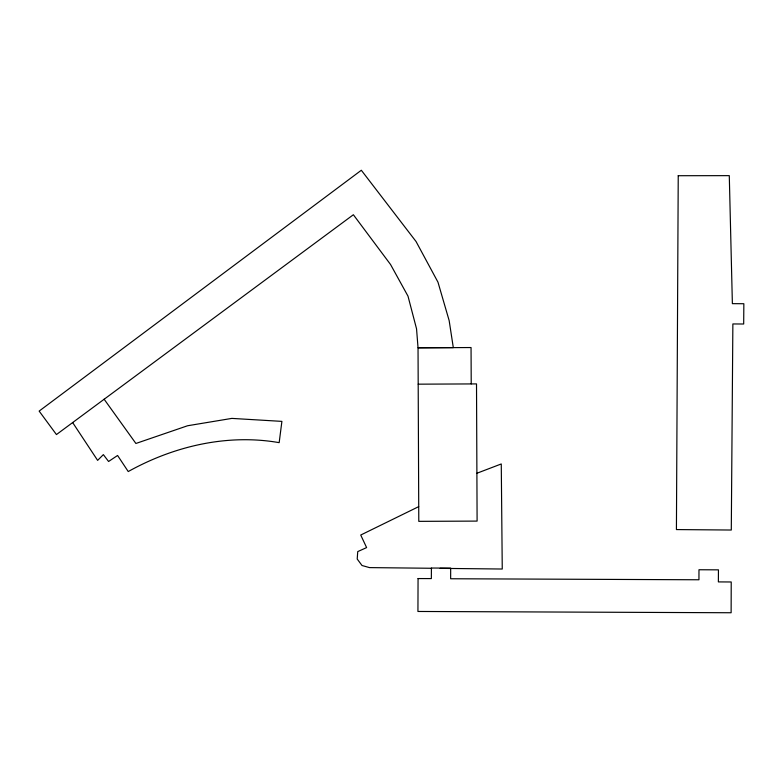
<?xml version="1.0" encoding="UTF-8"?>
<svg xmlns="http://www.w3.org/2000/svg" width="783" height="783" viewBox="0 0 783 783"><rect width="100%" height="100%" fill="white"/><g stroke="black" fill="none" stroke-linecap="round" stroke-linejoin="round"><path stroke-width="1.17" d="M418.719 506.63L360.728 535.034L366.61 547.591L357.733 551.604L357.214 559.033L362.01 565.502L369.507 567.606L431.619 568.272M476.906 473.255L501.267 463.957L502.255 569.026L440.144 568.36M418.191 384.169L476.514 383.905L477.101 521.096L418.788 521.351L418.034 347.779L416.546 328.84L408.002 296.16L390.551 264.507L353.368 214.738L56.445 434.565L39.15 411.095L361.325 170.254L416.057 241.526L437.981 282.193L449.158 320.59L453.308 347.613L418.034 347.779L471.053 347.544L471.219 383.905M104.11 399.193L135.899 443.472L187.577 425.756L231.856 418.396L281.9 421.381L279.169 442.649C227.364 433.586 173.757 446.183 128.236 471.552L117.587 455.471L108.583 461.49L103.356 454.62L97.63 460.375L72.613 422.497M418.063 578.559L417.936 611.464L731.126 612.746L731.224 581.975L718.373 581.906L718.442 569.848L698.974 569.75L698.945 579.772L450.646 578.754L450.675 568.106L431.413 568.037L431.345 578.588L418.063 578.559M678.235 175.715L676.424 529.572L731.293 530.032L732.868 323.947L743.684 324.005L743.85 303.726L732.379 303.657L729.286 175.646L678.235 175.715"/></g></svg>
